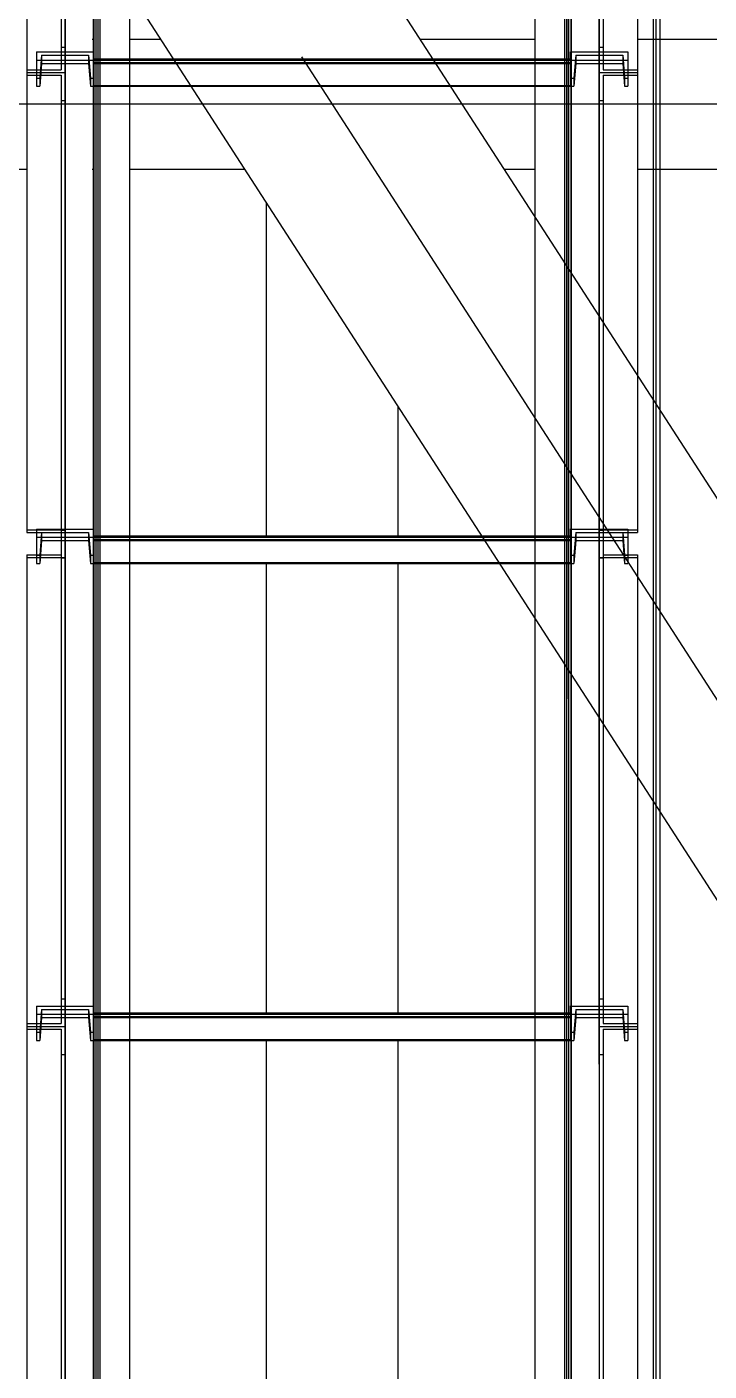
# Model space of a CAD drawing. Header units: millimetres. Extents: x 150209.93 to 150215.05, y 136675.65 to 136679.93.
# Drawn here: x 150213.5487 to 150213.5773, y 136676.6756 to 136676.732 of the extents above; entities that cross this region are included whole.
import ezdxf

# ---------------------------------------------------------------- set-up
doc = ezdxf.new("R2010")
doc.units = ezdxf.units.MM
doc.header["$LTSCALE"] = 0.25
for name, pattern in [('CENTER', [50.8, 31.75, -6.35, 6.35, -6.35]), ('XKITLINE00', [0]), ('XKITLINE02', [4, 2, -2]), ('XKITLINE03', [6, 3, -1, 1, -1])]:
    doc.linetypes.add(name, pattern=pattern)

# ---------------------------------------------------------------- blocks, each defined once
blk = doc.blocks.new('çatıı')
at = {"color": 8, "linetype": 'CENTER'}
for p, q in [((23430, 5080.27), (22900, 5900.27)), ((23342.5, 5490.27), (22987.5, 5490.27))]:
    blk.add_line(p, q, dxfattribs=at)
at = {"color": 8, "linetype": 'XKITLINE00'}
for p, q in [((23046.06, 5716.37), (23322.21, 5289.11)), ((23007.61, 5691.7), (23283.76, 5264.45)), ((23114.72, 5503.9), (23115.01, 5503.9)), ((23122.51, 5503.9), (23128.99, 5503.9)), ((23183.39, 5503.9), (23207.5, 5503.9)), ((23215, 5503.9), (23215.27, 5503.9)), ((23228.99, 5503.9), (23276.53, 5503.9)), ((23053.46, 5476.65), (23101.01, 5476.65)), ((23114.72, 5476.65), (23115.01, 5476.65)), ((23122.51, 5476.65), (23146.6, 5476.65)), ((23201, 5476.65), (23207.5, 5476.65)), ((23215, 5476.65), (23215.27, 5476.65)), ((23228.99, 5476.65), (23276.53, 5476.65)), ((23151.2, 5469.55), (23151.2, 5399.68)), ((23178.8, 5426.84), (23178.8, 5399.68)), ((23151.2, 5394), (23151.2, 5299.69)), ((23178.8, 5394), (23178.8, 5299.69)), ((23151.2, 5294.01), (23151.2, 5199.72)), ((23178.8, 5294.01), (23178.8, 5199.72))]:
    blk.add_line(p, q, dxfattribs=at)
at = {"color": 116, "linetype": 'XKITLINE02', "true_color": 0x136734}
for p, q in [((23108.21, 5619.79), (23108.21, 5497.45)), ((23109.01, 5619.79), (23109.01, 5496.92)), ((23221.79, 5619.79), (23221.79, 5497.45)), ((23101.01, 5615.08), (23101.01, 5496.92)), ((23220.99, 5606.93), (23220.99, 5496.92)), ((23114.93, 5550.18), (23114.93, 4280.34)), ((23115.01, 5549.96), (23115.01, 4280.58)), ((23115.01, 5549.66), (23115.01, 4280.28)), ((23115.46, 5550.14), (23115.46, 4279.7)), ((23115.86, 5549.94), (23115.86, 4280.56)), ((23115.86, 5549.68), (23115.86, 4280.3)), ((23116.31, 5550.19), (23116.31, 4278.85)), ((23122.51, 5549.96), (23122.51, 4280.57)), ((23122.51, 5549.67), (23122.51, 4280.28)), ((23207.5, 5549.95), (23207.48, 4280.57)), ((23207.51, 5549.67), (23207.48, 4280.29)), ((23207.51, 5549.66), (23207.48, 4280.28)), ((23214.15, 5549.94), (23214.13, 4280.56)), ((23214.16, 5549.68), (23214.13, 4280.3)), ((23214.54, 5550.14), (23214.54, 4279.7)), ((23215, 5549.97), (23214.98, 4280.58)), ((23215.01, 5549.66), (23214.98, 4280.28)), ((23215.07, 5550.18), (23215.07, 4280.33)), ((23228.99, 5550.19), (23228.99, 5496.92)), ((23232.31, 5550.18), (23232.31, 4297.66)), ((23232.84, 5550.14), (23232.84, 4298.1)), ((23103.01, 5501.19), (23103.01, 5493.99)), ((23103.01, 5501.19), (23115.01, 5501.19)), ((23104.07, 5500.49), (23103.69, 5495.69)), ((23104.07, 5500.49), (23113.94, 5500.49)), ((23104.07, 5500.49), (23104.07, 5498.79)), ((23108.21, 5502.17), (23109.01, 5502.17)), ((23113.94, 5500.49), (23114.33, 5495.69)), ((23113.94, 5500.49), (23113.94, 5498.79)), ((23115.01, 5501.19), (23115.01, 5493.99)), ((23214.99, 5501.19), (23214.99, 5499.49)), ((23214.99, 5501.19), (23214.99, 5495.69)), ((23214.99, 5501.19), (23226.99, 5501.19)), ((23216.05, 5500.49), (23215.67, 5495.69)), ((23216.05, 5500.49), (23216.05, 5498.79)), ((23216.05, 5500.49), (23225.92, 5500.49)), ((23220.99, 5502.17), (23221.79, 5502.17)), ((23225.92, 5500.49), (23225.92, 5498.79)), ((23225.92, 5500.49), (23226.31, 5495.69)), ((23226.99, 5501.19), (23226.99, 5499.49)), ((23226.99, 5501.19), (23226.99, 5495.69)), ((23101.01, 5497.45), (23108.21, 5497.45)), ((23103.01, 5499.49), (23115.01, 5499.49)), ((23104.07, 5498.79), (23103.69, 5493.99)), ((23104.07, 5498.79), (23113.94, 5498.79)), ((23113.94, 5498.79), (23114.33, 5493.99)), ((23115.01, 5499.67), (23115.01, 5493.99)), ((23115.01, 5499.67), (23122.51, 5499.67)), ((23115.01, 5499.49), (23214.99, 5499.49)), ((23115.01, 5498.96), (23214.99, 5498.96)), ((23115.01, 5498.81), (23214.99, 5498.81)), ((23131.72, 5499.67), (23186.12, 5499.67)), ((23207.5, 5499.67), (23214.99, 5499.67)), ((23214.99, 5499.67), (23214.99, 5493.99)), ((23214.99, 5499.49), (23214.99, 5493.99)), ((23214.99, 5499.49), (23226.99, 5499.49)), ((23216.05, 5498.79), (23215.67, 5493.99)), ((23216.05, 5498.79), (23225.92, 5498.79)), ((23221.79, 5497.45), (23228.99, 5497.45)), ((23225.92, 5498.79), (23226.31, 5493.99)), ((23226.99, 5499.49), (23226.99, 5493.99)), ((23228.99, 5497.45), (23228.99, 5496.92)), ((23101.01, 5496.92), (23101.01, 5400.45)), ((23101.01, 5496.92), (23109.01, 5496.92)), ((23101.01, 5496.92), (23109.01, 5496.92)), ((23101.01, 5496.33), (23108.21, 5496.33)), ((23103.01, 5495.69), (23103.69, 5495.69)), ((23103.69, 5495.69), (23103.69, 5493.99)), ((23108.21, 5496.33), (23108.21, 5395.15)), ((23109.01, 5496.92), (23109.01, 5395.15)), ((23114.33, 5495.69), (23115.01, 5495.69)), ((23114.33, 5495.69), (23114.33, 5493.99)), ((23214.99, 5495.69), (23214.99, 5493.99)), ((23214.99, 5495.69), (23215.67, 5495.69)), ((23215.67, 5495.69), (23215.67, 5493.99)), ((23220.99, 5496.92), (23220.99, 5491.03)), ((23220.99, 5496.92), (23228.99, 5496.92)), ((23220.99, 5496.92), (23220.99, 5395.16)), ((23220.99, 5496.92), (23228.99, 5496.92)), ((23221.79, 5496.33), (23221.79, 5491.03)), ((23221.79, 5496.33), (23228.99, 5496.33)), ((23221.79, 5496.33), (23221.79, 5395.16)), ((23226.31, 5495.69), (23226.31, 5493.99)), ((23226.31, 5495.69), (23226.99, 5495.69)), ((23226.99, 5495.69), (23226.99, 5493.99)), ((23228.99, 5496.92), (23228.99, 5496.33)), ((23228.99, 5496.92), (23228.99, 5400.45)), ((23103.01, 5493.99), (23103.69, 5493.99)), ((23114.33, 5493.99), (23115.01, 5493.99)), ((23115.01, 5494.17), (23122.51, 5494.17)), ((23115.01, 5494.16), (23122.51, 5494.16)), ((23115.01, 5494), (23122.51, 5494)), ((23115.01, 5493.99), (23122.51, 5493.99)), ((23135.28, 5494.17), (23189.67, 5494.17)), ((23135.28, 5494.16), (23189.68, 5494.16)), ((23135.39, 5494), (23189.79, 5494)), ((23135.4, 5493.99), (23189.79, 5493.99)), ((23207.5, 5494.17), (23214.99, 5494.17)), ((23207.5, 5494.16), (23214.99, 5494.16)), ((23207.5, 5494), (23214.99, 5494)), ((23207.5, 5493.99), (23214.99, 5493.99)), ((23214.99, 5493.99), (23215.67, 5493.99)), ((23226.31, 5493.99), (23226.99, 5493.99)), ((23108.21, 5491.03), (23109.01, 5491.03)), ((23220.99, 5491.03), (23221.79, 5491.03)), ((23207.5, 5466.59), (23207.5, 5382.43)), ((23213.69, 5457.02), (23213.69, 5372.86)), ((23233.69, 5426.07), (23233.69, 5341.91)), ((23101.01, 5401.04), (23109.01, 5401.04)), ((23101.01, 5400.45), (23108.21, 5400.45)), ((23103.01, 5401.2), (23103.01, 5394)), ((23103.01, 5401.2), (23115.01, 5401.2)), ((23103.01, 5399.5), (23115.01, 5399.5)), ((23104.07, 5400.5), (23103.69, 5395.7)), ((23104.07, 5398.8), (23103.69, 5394)), ((23104.07, 5400.5), (23113.94, 5400.5)), ((23104.07, 5400.5), (23104.07, 5398.8)), ((23104.07, 5398.8), (23113.94, 5398.8)), ((23108.21, 5400.97), (23108.21, 5297.52)), ((23108.21, 5400.97), (23109.01, 5400.97)), ((23109.01, 5400.97), (23109.01, 5301.21)), ((23113.94, 5400.5), (23114.33, 5395.7)), ((23113.94, 5400.5), (23113.94, 5398.8)), ((23113.94, 5398.8), (23114.33, 5394)), ((23115.01, 5401.2), (23115.01, 5394)), ((23115.01, 5399.68), (23115.01, 5394)), ((23115.01, 5399.68), (23122.51, 5399.68)), ((23115.01, 5399.5), (23214.99, 5399.5)), ((23115.01, 5398.97), (23214.99, 5398.97)), ((23115.01, 5398.82), (23214.99, 5398.82)), ((23196.35, 5399.68), (23214.99, 5399.68)), ((23214.99, 5401.2), (23214.99, 5399.5)), ((23214.99, 5401.2), (23214.99, 5395.7)), ((23214.99, 5401.2), (23226.99, 5401.2)), ((23214.99, 5399.68), (23214.99, 5394)), ((23214.99, 5399.5), (23214.99, 5394)), ((23214.99, 5399.5), (23226.99, 5399.5)), ((23216.05, 5400.5), (23215.67, 5395.7)), ((23216.05, 5398.8), (23215.67, 5394)), ((23216.05, 5400.5), (23216.05, 5398.8)), ((23216.05, 5400.5), (23225.92, 5400.5)), ((23216.05, 5398.8), (23225.92, 5398.8)), ((23220.99, 5401.04), (23228.99, 5401.04)), ((23220.99, 5400.97), (23220.99, 5296.94)), ((23220.99, 5400.97), (23221.79, 5400.97)), ((23221.79, 5400.97), (23221.79, 5369.47)), ((23221.79, 5400.45), (23228.99, 5400.45)), ((23225.92, 5400.5), (23225.92, 5398.8)), ((23225.92, 5400.5), (23226.31, 5395.7)), ((23225.92, 5398.8), (23226.31, 5394)), ((23226.99, 5401.2), (23226.99, 5399.5)), ((23226.99, 5401.2), (23226.99, 5395.7)), ((23226.99, 5399.5), (23226.99, 5394)), ((23101.01, 5395.8), (23101.01, 5296.94)), ((23101.01, 5395.8), (23108.21, 5395.8)), ((23101.01, 5395.23), (23109.01, 5395.23)), ((23103.01, 5395.7), (23103.69, 5395.7)), ((23103.01, 5394), (23103.69, 5394)), ((23103.69, 5395.7), (23103.69, 5394)), ((23108.21, 5395.15), (23109.01, 5395.15)), ((23114.33, 5395.7), (23115.01, 5395.7)), ((23114.33, 5395.7), (23114.33, 5394)), ((23114.33, 5394), (23115.01, 5394)), ((23115.01, 5394.18), (23122.51, 5394.18)), ((23115.01, 5394.17), (23122.51, 5394.17)), ((23115.01, 5394.01), (23122.51, 5394.01)), ((23115.01, 5394), (23122.51, 5394)), ((23199.9, 5394.18), (23214.99, 5394.18)), ((23199.91, 5394.17), (23214.99, 5394.17)), ((23200.02, 5394.01), (23214.99, 5394.01)), ((23200.02, 5394), (23214.99, 5394)), ((23214.99, 5395.7), (23214.99, 5394)), ((23214.99, 5395.7), (23215.67, 5395.7)), ((23214.99, 5394), (23215.67, 5394)), ((23215.67, 5395.7), (23215.67, 5394)), ((23220.99, 5395.23), (23228.99, 5395.23)), ((23220.99, 5395.16), (23221.79, 5395.16)), ((23221.79, 5395.8), (23228.99, 5395.8)), ((23226.31, 5395.7), (23226.31, 5394)), ((23226.31, 5395.7), (23226.99, 5395.7)), ((23226.31, 5394), (23226.99, 5394)), ((23226.99, 5395.7), (23226.99, 5394)), ((23228.99, 5395.8), (23228.99, 5358.33)), ((23220.99, 5370.71), (23220.99, 5296.94)), ((23221.79, 5369.47), (23221.79, 5297.52)), ((23228.99, 5358.33), (23228.99, 5296.94)), ((23103.01, 5301.21), (23103.01, 5294.01)), ((23103.01, 5301.21), (23115.01, 5301.21)), ((23104.07, 5300.51), (23103.69, 5295.71)), ((23104.07, 5300.51), (23113.94, 5300.51)), ((23104.07, 5300.51), (23104.07, 5298.81)), ((23108.21, 5302.69), (23109.01, 5302.69)), ((23108.21, 5302.69), (23108.21, 5297.52)), ((23109.01, 5302.69), (23109.01, 5296.94)), ((23113.94, 5300.51), (23114.33, 5295.71)), ((23113.94, 5300.51), (23113.94, 5298.81)), ((23115.01, 5301.21), (23115.01, 5294.01)), ((23214.99, 5301.21), (23214.99, 5299.51)), ((23214.99, 5301.21), (23214.99, 5295.71)), ((23214.99, 5301.21), (23226.99, 5301.21)), ((23216.05, 5300.51), (23215.67, 5295.71)), ((23216.05, 5300.51), (23216.05, 5298.81)), ((23216.05, 5300.51), (23225.92, 5300.51)), ((23220.99, 5302.69), (23221.79, 5302.69)), ((23225.92, 5300.51), (23225.92, 5298.81)), ((23225.92, 5300.51), (23226.31, 5295.71)), ((23226.99, 5301.21), (23226.99, 5299.51)), ((23226.99, 5301.21), (23226.99, 5295.71)), ((23101.01, 5297.52), (23108.21, 5297.52)), ((23101.01, 5297.52), (23101.01, 5296.94)), ((23103.01, 5299.51), (23115.01, 5299.51)), ((23104.07, 5298.81), (23103.69, 5294.01)), ((23104.07, 5298.81), (23113.94, 5298.81)), ((23113.94, 5298.81), (23114.33, 5294.01)), ((23115.01, 5299.69), (23115.01, 5294.01)), ((23115.01, 5299.69), (23122.51, 5299.69)), ((23115.01, 5299.51), (23214.99, 5299.51)), ((23115.01, 5298.98), (23214.99, 5298.98)), ((23115.01, 5298.83), (23214.99, 5298.83)), ((23207.5, 5299.69), (23214.99, 5299.69)), ((23214.99, 5299.69), (23214.99, 5294.01)), ((23214.99, 5299.51), (23214.99, 5294.01)), ((23214.99, 5299.51), (23226.99, 5299.51)), ((23216.05, 5298.81), (23215.67, 5294.01)), ((23216.05, 5298.81), (23225.92, 5298.81)), ((23221.79, 5297.52), (23228.99, 5297.52)), ((23225.92, 5298.81), (23226.31, 5294.01)), ((23226.99, 5299.51), (23226.99, 5294.01)), ((23101.01, 5296.94), (23109.01, 5296.94)), ((23101.01, 5296.94), (23101.01, 5200.48)), ((23101.01, 5296.94), (23109.01, 5296.94)), ((23101.01, 5296.36), (23108.21, 5296.36)), ((23103.01, 5295.71), (23103.69, 5295.71)), ((23103.69, 5295.71), (23103.69, 5294.01)), ((23108.21, 5296.36), (23108.21, 5195.18)), ((23109.01, 5296.94), (23109.01, 5195.18)), ((23114.33, 5295.71), (23115.01, 5295.71)), ((23114.33, 5295.71), (23114.33, 5294.01)), ((23214.99, 5295.71), (23214.99, 5294.01)), ((23214.99, 5295.71), (23215.67, 5295.71)), ((23215.67, 5295.71), (23215.67, 5294.01)), ((23220.99, 5296.94), (23220.99, 5291.06)), ((23220.99, 5296.94), (23228.99, 5296.94)), ((23220.99, 5296.94), (23220.99, 5195.18)), ((23220.99, 5296.94), (23228.99, 5296.94)), ((23221.79, 5296.36), (23221.79, 5291.06)), ((23221.79, 5296.36), (23228.99, 5296.36)), ((23221.79, 5296.36), (23221.79, 5195.18)), ((23226.31, 5295.71), (23226.31, 5294.01)), ((23226.31, 5295.71), (23226.99, 5295.71)), ((23226.99, 5295.71), (23226.99, 5294.01)), ((23228.99, 5296.94), (23228.99, 5296.36)), ((23228.99, 5296.94), (23228.99, 5200.48)), ((23103.01, 5294.01), (23103.69, 5294.01)), ((23114.33, 5294.01), (23115.01, 5294.01)), ((23115.01, 5294.19), (23122.51, 5294.19)), ((23115.01, 5294.18), (23122.51, 5294.18)), ((23115.01, 5294.02), (23122.51, 5294.02)), ((23115.01, 5294.01), (23122.51, 5294.01)), ((23207.5, 5294.19), (23214.99, 5294.19)), ((23207.5, 5294.18), (23214.99, 5294.18)), ((23207.5, 5294.02), (23214.99, 5294.02)), ((23207.5, 5294.01), (23214.99, 5294.01)), ((23214.99, 5294.01), (23215.67, 5294.01)), ((23226.31, 5294.01), (23226.99, 5294.01)), ((23108.21, 5291.06), (23109.01, 5291.06)), ((23220.99, 5291.06), (23221.79, 5291.06))]:
    blk.add_line(p, q, dxfattribs=at)
at = {"color": 1, "linetype": 'XKITLINE03'}
for p, q in [((23109.01, 5496.92), (23109.01, 5614.55)), ((23220.99, 5614.55), (23220.99, 5496.92)), ((23109.01, 4289.11), (23109.01, 5553.53)), ((23220.99, 4289.12), (23220.99, 5553.53)), ((23115.01, 4280.28), (23115.01, 5549.66)), ((23215.01, 5549.66), (23214.98, 4280.28)), ((23115.01, 5501.19), (23115.01, 5499.49)), ((23214.99, 5499.49), (23214.99, 5501.19)), ((23214.99, 5499.67), (23115.01, 5499.67)), ((23109.01, 5401.04), (23109.01, 5496.92)), ((23220.99, 5496.92), (23220.99, 5401.04)), ((23115.01, 5401.2), (23115.01, 5399.5)), ((23214.99, 5399.68), (23115.01, 5399.68)), ((23214.99, 5399.5), (23214.99, 5401.2)), ((23109.01, 5296.94), (23109.01, 5395.23)), ((23220.99, 5395.23), (23220.99, 5296.94)), ((23115.01, 5301.21), (23115.01, 5299.51)), ((23214.99, 5299.51), (23214.99, 5301.21)), ((23214.99, 5299.69), (23115.01, 5299.69)), ((23109.01, 5201.07), (23109.01, 5296.94)), ((23220.99, 5296.94), (23220.99, 5201.07))]:
    blk.add_line(p, q, dxfattribs=at)
at = {"color": 7, "linetype": 'XKITLINE00'}
for p, q in [((23207.5, 5549.97), (23207.5, 5466.59)), ((23213.69, 5550.19), (23213.69, 5457.02)), ((23233.69, 5550.19), (23233.69, 5426.07)), ((23116.31, 5523.52), (23116.31, 5103.12)), ((23122.51, 5513.93), (23122.51, 5103.12)), ((23122.51, 5499.67), (23131.72, 5499.67)), ((23186.12, 5499.67), (23207.5, 5499.67)), ((23122.51, 5494.17), (23135.28, 5494.17)), ((23122.51, 5494.16), (23135.28, 5494.16)), ((23122.51, 5494), (23135.39, 5494)), ((23122.51, 5493.99), (23135.4, 5493.99)), ((23189.67, 5494.17), (23207.5, 5494.17)), ((23189.68, 5494.16), (23207.5, 5494.16)), ((23189.79, 5494), (23207.5, 5494)), ((23189.79, 5493.99), (23207.5, 5493.99)), ((23122.51, 5399.68), (23196.35, 5399.68)), ((23122.51, 5394.18), (23199.9, 5394.18)), ((23122.51, 5394.17), (23199.91, 5394.17)), ((23122.51, 5394.01), (23200.02, 5394.01)), ((23122.51, 5394), (23200.02, 5394)), ((23207.5, 5382.43), (23207.49, 5103.12)), ((23213.69, 5372.86), (23213.69, 5103.12)), ((23233.69, 5341.91), (23233.69, 5103.12)), ((23122.51, 5299.69), (23207.5, 5299.69)), ((23122.51, 5294.19), (23207.5, 5294.19)), ((23122.51, 5294.18), (23207.5, 5294.18)), ((23122.51, 5294.02), (23207.5, 5294.02)), ((23122.51, 5294.01), (23207.5, 5294.01))]:
    blk.add_line(p, q, dxfattribs=at)
at = {"color": 1, "linetype": 'XKITLINE00'}
for centre in [(23115.01, 5501.19), (23214.99, 5501.19), (23115.01, 5499.67), (23115.01, 5499.49), (23214.99, 5499.67), (23214.99, 5499.49), (23109.01, 5496.92), (23109.01, 5496.92), (23220.99, 5496.92), (23220.99, 5496.92), (23109.01, 5401.04), (23115.01, 5401.2), (23115.01, 5399.68), (23115.01, 5399.5), (23214.99, 5401.2), (23214.99, 5399.68), (23214.99, 5399.5), (23220.99, 5401.04), (23109.01, 5395.23), (23220.99, 5395.23), (23115.01, 5301.21), (23214.99, 5301.21), (23115.01, 5299.69), (23115.01, 5299.51), (23214.99, 5299.69), (23214.99, 5299.51), (23109.01, 5296.94), (23109.01, 5296.94), (23220.99, 5296.94), (23220.99, 5296.94)]:
    blk.add_circle(centre, 0.05, dxfattribs=at)

msp = doc.modelspace()

# ---------------------------------------------------------------- block references
at = {"xscale": 0.0002000170049888334, "yscale": 0.0002000170049888334, "zscale": 0.0002000170049888334}
msp.add_blockref('çatıı', (150208.928067, 136675.630592), dxfattribs=at)

doc.saveas('drawing.dxf')
